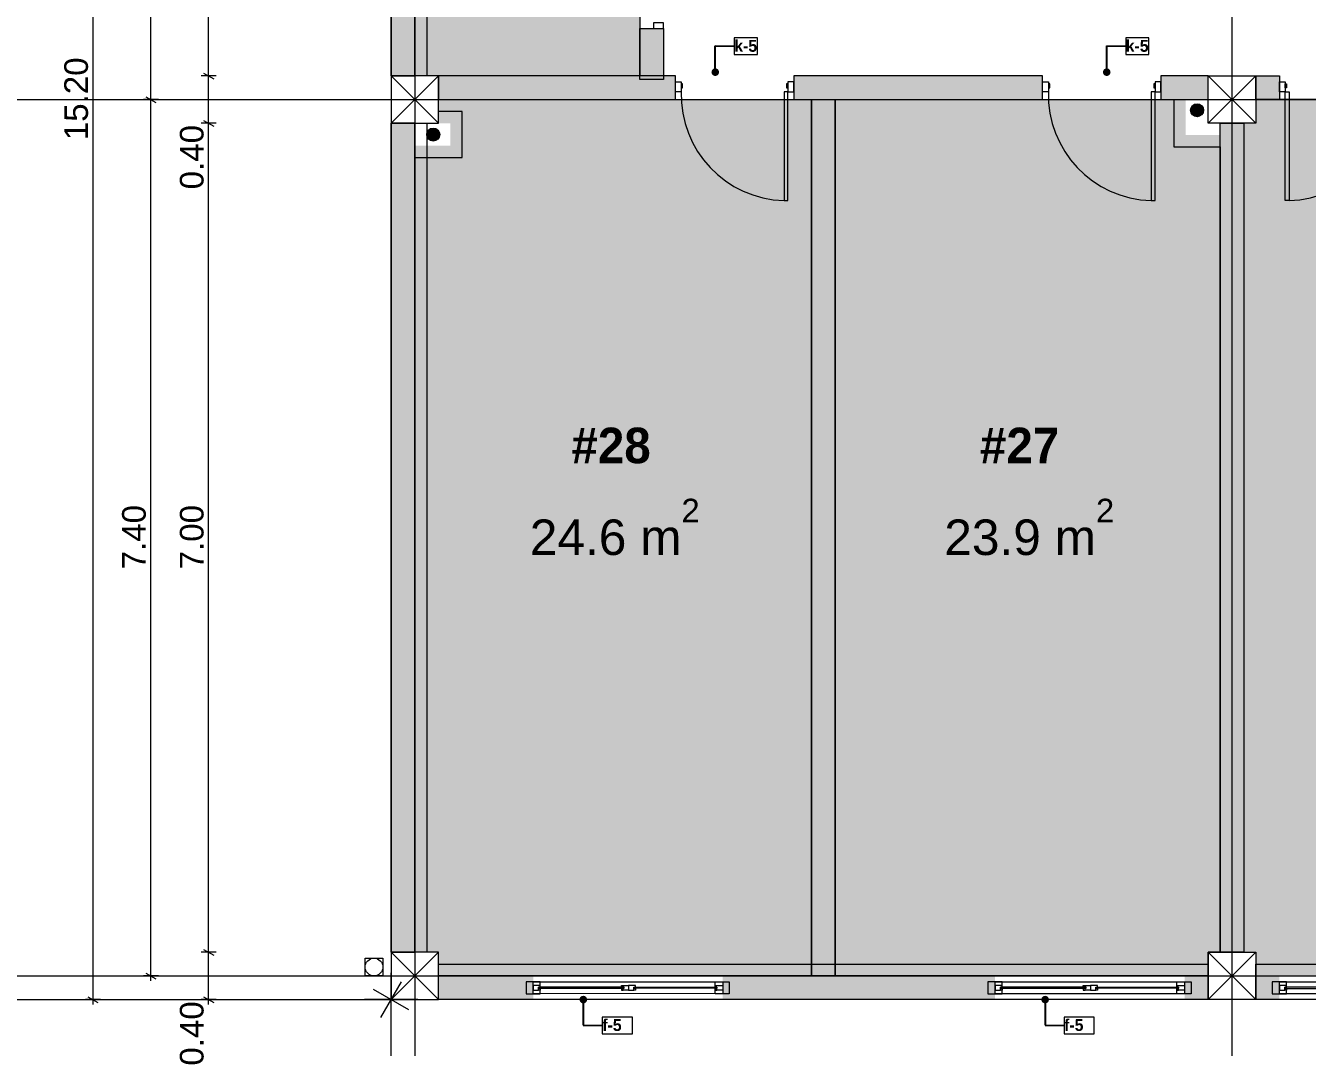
# Model space of a CAD drawing. Header units: millimetres. Extents: x 475206255 to 476720147, y 4620882299 to 4621447368.
# Drawn here: x 475230133 to 475240956, y 4620939920 to 4620948549 of the extents above; entities that cross this region are included whole.
import ezdxf

# ---------------------------------------------------------------- set-up
doc = ezdxf.new("R2010")
doc.units = ezdxf.units.MM
doc.header["$MEASUREMENT"] = 0
doc.set_wipeout_variables(frame=1)
for name, color, linetype, lineweight in [('2D Drafting - General_Pen_No__1_Pen_No__7', 7, 'Continuous', 0), ('2D Drafting - General_Pen_No__1_Pen_No__7_Pen_No__7', 7, 'Continuous', 0), ('2D Drafting - General_Pen_No__250_Pen_No__7_Pen_No__154', 154, 'Continuous', 0), ('2D Drafting - General_Pen_No__250_Pen_No__7_Pen_No__250', 7, 'Continuous', 0), ('2D Drafting - General_Pen_No__250_Pen_No__7_Pen_No__7', 7, 'Continuous', 0), ('Annotation - Text_Pen_No__7_Pen_No__235', 235, 'Continuous', 0), ('Doors_Pen_No__7_Pen_No__7_Pen_No__7', 7, 'Continuous', 0), ('G-Anno-Nplt_Pen_No__4', 7, 'Continuous', 0), ('G-Anno-Nplt_Pen_No__7', 7, 'Continuous', 0), ('G-Anno-Nplt_Pen_No__8', 8, 'Continuous', 0), ('gegmebi_Pen_No__7_Pen_No__7', 7, 'Continuous', 0), ('kar-panjara_Pen_No__7_Pen_No__7_Pen_No__7', 7, 'Continuous', 0), ('New_Annotation - Label_Pen_No__1', 1, 'Continuous', 0), ('New_G-Anno-Nplt_Pen_No__4', 7, 'Continuous', 0), ('New_G-Anno-Nplt_Pen_No__8', 8, 'Continuous', 0), ('shaxtebi da milebi_Pen_No__1_Pen_No__1_Pen_No__1', 1, 'Continuous', 0), ('zoma_Pen_No__1', 1, 'Continuous', 0), ('zoma_Pen_No__142', 142, 'Continuous', 0), ('zoma_Pen_No__5_Pen_No__5', 5, 'Continuous', 0)]:
    doc.layers.add(name, color=color, linetype=linetype, lineweight=lineweight)
doc.layers.add('zoma', color=7, linetype='Continuous')
doc.styles.add('GENERATED_STYLE_1', font='arial.ttf')
doc.styles.add('GENERATED_STYLE_2', font='arial.ttf')
doc.styles.add('GENERATED_STYLE_5', font='')
doc.styles.add('GENERATED_STYLE_8', font='')
doc.styles.get('GENERATED_STYLE_5').set_extended_font_data('Avaza', bold=True)
doc.styles.get('GENERATED_STYLE_8').set_extended_font_data('AcadMtavr', bold=True)
doc.dimstyles.new('GENERATED_STYLE__11', dxfattribs={"dimtxt": 500, "dimasz": 228, "dimexe": 0.18, "dimexo": 3, "dimgap": 0, "dimtad": 1, "dimlfac": 0.001, "dimzin": 0, "dimdsep": 46, "dimtxsty": 'GENERATED_STYLE_2', "dimblk": 'ARROWHEAD_2', "dimblk1": 'ARROWHEAD_2', "dimblk2": 'ARROWHEAD_2', "dimcen": 0.09, "dimclrd": 1, "dimclre": 1, "dimclrt": 1, "dimadec": 0, "dimazin": 0, "dimtfac": 1, "dimtdec": 4, "dimtmove": 2, "dimatfit": 3, "dimfxl": 1, "dimtolj": 1, "dimtzin": 0, "dimarcsym": 0})
doc.dimstyles.new('GENERATED_STYLE__12', dxfattribs={"dimtxt": 500, "dimasz": 228, "dimexe": 0.18, "dimexo": 3, "dimgap": 0, "dimtad": 1, "dimtih": 1, "dimtoh": 1, "dimlfac": 0.001, "dimzin": 0, "dimdsep": 46, "dimtxsty": 'GENERATED_STYLE_2', "dimblk": 'ARROWHEAD_2', "dimblk1": 'ARROWHEAD_2', "dimblk2": 'ARROWHEAD_2', "dimcen": 0.09, "dimclrd": 1, "dimclre": 1, "dimclrt": 1, "dimadec": 0, "dimazin": 0, "dimtfac": 1, "dimtdec": 4, "dimtmove": 2, "dimatfit": 3, "dimfxl": 1, "dimtolj": 1, "dimtzin": 0, "dimarcsym": 0})
doc.dimstyles.new('GENERATED_STYLE__3', dxfattribs={"dimtxt": 200, "dimasz": 64.421331, "dimexe": 0.18, "dimexo": 3, "dimgap": 0, "dimtad": 1, "dimtih": 1, "dimtoh": 1, "dimlfac": 0.001, "dimzin": 0, "dimdsep": 46, "dimtxsty": 'GENERATED_STYLE_2', "dimblk": 'ARROWHEAD_2', "dimblk1": 'ARROWHEAD_2', "dimblk2": 'ARROWHEAD_2', "dimcen": 0.09, "dimclrd": 142, "dimclre": 142, "dimclrt": 142, "dimadec": 0, "dimazin": 0, "dimtfac": 1, "dimtdec": 4, "dimtmove": 0, "dimatfit": 3, "dimfxl": 1, "dimtolj": 1, "dimtzin": 0, "dimarcsym": 0})
doc.dimstyles.new('GENERATED_STYLE__33', dxfattribs={"dimtxt": 0.18, "dimasz": 127.68, "dimexe": 0.18, "dimexo": 0.0625, "dimgap": 0, "dimtad": 0, "dimtih": 1, "dimtoh": 1, "dimdec": 4, "dimzin": 0, "dimdsep": 46, "dimcen": 0.09, "dimadec": 0, "dimazin": 0, "dimtfac": 1, "dimtdec": 4, "dimtmove": 0, "dimatfit": 3, "dimldrblk": 'ARROWHEAD_11', "dimfxl": 1, "dimtolj": 1, "dimtzin": 0, "dimarcsym": 0})
doc.dimstyles.new('GENERATED_STYLE__9', dxfattribs={"dimtxt": 200, "dimasz": 64.421331, "dimexe": 0.18, "dimexo": 3, "dimgap": 0, "dimtad": 1, "dimlfac": 0.001, "dimzin": 0, "dimdsep": 46, "dimtxsty": 'GENERATED_STYLE_2', "dimblk": 'ARROWHEAD_2', "dimblk1": 'ARROWHEAD_2', "dimblk2": 'ARROWHEAD_2', "dimcen": 0.09, "dimclrd": 142, "dimclre": 142, "dimclrt": 142, "dimadec": 0, "dimazin": 0, "dimtfac": 1, "dimtdec": 4, "dimtmove": 0, "dimatfit": 3, "dimfxl": 1, "dimtolj": 1, "dimtzin": 0, "dimarcsym": 0})

# ---------------------------------------------------------------- blocks, each defined once
blk = doc.blocks.new('*D1109', base_point=(475826096, 4621095193))
at = {"layer": 'zoma_Pen_No__142', "color": 142, "linetype": 'Continuous', "lineweight": 0, "transparency": 16777216}
for p, q in [((475233178, 4620938120), (475233219, 4620938120)), ((475233244, 4620938162), (475233195, 4620938077)), ((475233219, 4620938056), (475233219, 4620938183)), ((475233219, 4620938120), (475295519, 4620938120)), ((475295495, 4620938077), (475295544, 4620938162)), ((475295519, 4620938056), (475295519, 4620938183)), ((475295519, 4620938120), (475295561, 4620938120))]:
    blk.add_line(p, q, dxfattribs=at)
at = {"layer": 'zoma_Pen_No__142', "color": 142, "lineweight": 0, "transparency": 16777216, "insert": (475264026, 4620938160), "char_height": 200, "attachment_point": 7, "style": 'GENERATED_STYLE_2'}
blk.add_mtext('\\A1;{\\pql;\\fArial|b0|i0|c204|p0;\\W1.000000;62.30}', dxfattribs=at)
blk = doc.blocks.new('ARROWHEAD_2')
at = {"color": 0, "linetype": 'Continuous', "lineweight": 0}
for p, q in [((-0.378, -0.655), (0.378, 0.655)), ((0, 0), (-1, 0))]:
    blk.add_line(p, q, dxfattribs=at)
blk = doc.blocks.new('*D1110', base_point=(475826096, 4621095193))
at = {"layer": 'zoma_Pen_No__142', "color": 142, "linetype": 'Continuous', "lineweight": 0, "transparency": 16777216}
for p, q in [((475231148, 4620947948), (475231233, 4620947899)), ((475231254, 4620947924), (475231127, 4620947924)), ((475231190, 4620940524), (475231190, 4620947924)), ((475231254, 4620940524), (475231127, 4620940524)), ((475231148, 4620940548), (475231233, 4620940499)), ((475231190, 4620940482), (475231190, 4620940524))]:
    blk.add_line(p, q, dxfattribs=at)
at = {"layer": 'zoma_Pen_No__142', "color": 142, "lineweight": 0, "transparency": 16777216, "insert": (475231150, 4620943957), "char_height": 200, "attachment_point": 7, "rotation": 90, "style": 'GENERATED_STYLE_2'}
blk.add_mtext('\\A1;{\\pql;\\fArial|b0|i0|c204|p0;\\W1.000000;7.40}', dxfattribs=at)
blk = doc.blocks.new('*D1111', base_point=(475826096, 4621095193))
at = {"layer": 'zoma_Pen_No__142', "color": 142, "linetype": 'Continuous', "lineweight": 0, "transparency": 16777216}
for p, q in [((475231254, 4620955324), (475231127, 4620955324)), ((475231233, 4620955299), (475231148, 4620955348)), ((475231190, 4620955324), (475231190, 4620955365)), ((475231190, 4620947924), (475231190, 4620955324)), ((475231148, 4620947948), (475231233, 4620947899)), ((475231254, 4620947924), (475231127, 4620947924))]:
    blk.add_line(p, q, dxfattribs=at)
at = {"layer": 'zoma_Pen_No__142', "color": 142, "lineweight": 0, "transparency": 16777216, "insert": (475231150, 4620951357), "char_height": 200, "attachment_point": 7, "rotation": 90, "style": 'GENERATED_STYLE_2'}
blk.add_mtext('\\A1;{\\pql;\\fArial|b0|i0|c204|p0;\\W1.000000;7.40}', dxfattribs=at)
blk = doc.blocks.new('*D1112', base_point=(475826096, 4621095193))
at = {"layer": 'zoma_Pen_No__142', "color": 142, "linetype": 'Continuous', "lineweight": 0, "transparency": 16777216}
for p, q in [((475231742, 4620940724), (475231615, 4620940724)), ((475231636, 4620940748), (475231721, 4620940699)), ((475231678, 4620940324), (475231678, 4620940724)), ((475231742, 4620940324), (475231615, 4620940324)), ((475231636, 4620940348), (475231721, 4620940299)), ((475231678, 4620940282), (475231678, 4620940324))]:
    blk.add_line(p, q, dxfattribs=at)
at = {"layer": 'zoma_Pen_No__142', "color": 142, "lineweight": 0, "transparency": 16777216, "insert": (475231638, 4620939766), "char_height": 200, "attachment_point": 7, "rotation": 90, "style": 'GENERATED_STYLE_2'}
blk.add_mtext('\\A1;{\\pql;\\fArial|b0|i0|c204|p0;\\W1.000000;0.40}', dxfattribs=at)
blk = doc.blocks.new('*D1113', base_point=(475826096, 4621095193))
at = {"layer": 'zoma_Pen_No__142', "color": 142, "linetype": 'Continuous', "lineweight": 0, "transparency": 16777216}
for p, q in [((475231636, 4620947748), (475231721, 4620947699)), ((475231742, 4620947724), (475231615, 4620947724)), ((475231678, 4620940724), (475231678, 4620947724)), ((475231742, 4620940724), (475231615, 4620940724)), ((475231636, 4620940748), (475231721, 4620940699))]:
    blk.add_line(p, q, dxfattribs=at)
at = {"layer": 'zoma_Pen_No__142', "color": 142, "lineweight": 0, "transparency": 16777216, "char_height": 200, "attachment_point": 7, "rotation": 90, "style": 'GENERATED_STYLE_2'}
for s, insert in [('\\A1;{\\pql;\\fArial|b0|i0|c204|p0;\\W1.000000;0.40}', (475231638, 4620947166)), ('\\A1;{\\pql;\\fArial|b0|i0|c204|p0;\\W1.000000;7.00}', (475231638, 4620943957))]:
    blk.add_mtext(s, dxfattribs=dict(at, insert=insert))
blk = doc.blocks.new('*D1114', base_point=(475826096, 4621095193))
at = {"layer": 'zoma_Pen_No__142', "color": 142, "linetype": 'Continuous', "lineweight": 0, "transparency": 16777216}
for p, q in [((475231742, 4620948124), (475231615, 4620948124)), ((475231636, 4620948148), (475231721, 4620948099)), ((475231678, 4620947724), (475231678, 4620948124)), ((475231636, 4620947748), (475231721, 4620947699)), ((475231742, 4620947724), (475231615, 4620947724))]:
    blk.add_line(p, q, dxfattribs=at)
blk = doc.blocks.new('*D1115', base_point=(475826096, 4621095193))
at = {"layer": 'zoma_Pen_No__142', "color": 142, "linetype": 'Continuous', "lineweight": 0, "transparency": 16777216}
for p, q in [((475231742, 4620955124), (475231615, 4620955124)), ((475231636, 4620955148), (475231721, 4620955099)), ((475231678, 4620948124), (475231678, 4620955124)), ((475231742, 4620948124), (475231615, 4620948124)), ((475231636, 4620948148), (475231721, 4620948099))]:
    blk.add_line(p, q, dxfattribs=at)
at = {"layer": 'zoma_Pen_No__142', "color": 142, "lineweight": 0, "transparency": 16777216, "char_height": 200, "attachment_point": 7, "rotation": 90, "style": 'GENERATED_STYLE_2'}
for s, insert in [('\\A1;{\\pql;\\fArial|b0|i0|c204|p0;\\W1.000000;0.40}', (475231638, 4620954566)), ('\\A1;{\\pql;\\fArial|b0|i0|c204|p0;\\W1.000000;7.00}', (475231638, 4620951357))]:
    blk.add_mtext(s, dxfattribs=dict(at, insert=insert))
blk = doc.blocks.new('*D1117', base_point=(475826096, 4621095193))
at = {"layer": 'zoma_Pen_No__142', "color": 142, "linetype": 'Continuous', "lineweight": 0, "transparency": 16777216}
for p, q in [((475230765, 4620955524), (475230638, 4620955524)), ((475230744, 4620955499), (475230659, 4620955548)), ((475230702, 4620955524), (475230702, 4620955565)), ((475230702, 4620940324), (475230702, 4620955524)), ((475230765, 4620940324), (475230638, 4620940324)), ((475230659, 4620940348), (475230744, 4620940299)), ((475230702, 4620940282), (475230702, 4620940324))]:
    blk.add_line(p, q, dxfattribs=at)
at = {"layer": 'zoma_Pen_No__142', "color": 142, "lineweight": 0, "transparency": 16777216, "insert": (475230662, 4620947581), "char_height": 200, "attachment_point": 7, "rotation": 90, "style": 'GENERATED_STYLE_2'}
blk.add_mtext('\\A1;{\\pql;\\fArial|b0|i0|c204|p0;\\W1.000000;15.20}', dxfattribs=at)
blk = doc.blocks.new('*D1120', base_point=(475826096, 4621095193))
at = {"layer": 'zoma_Pen_No__142', "color": 142, "linetype": 'Continuous', "lineweight": 0, "transparency": 16777216}
for p, q in [((475296909, 4620940724), (475296782, 4620940724)), ((475296803, 4620940748), (475296888, 4620940699)), ((475296846, 4620940324), (475296846, 4620940724)), ((475296909, 4620940324), (475296782, 4620940324)), ((475296803, 4620940348), (475296888, 4620940299)), ((475296846, 4620940282), (475296846, 4620940324))]:
    blk.add_line(p, q, dxfattribs=at)
at = {"layer": 'zoma_Pen_No__142', "color": 142, "lineweight": 0, "transparency": 16777216, "insert": (475296806, 4620939766), "char_height": 200, "attachment_point": 7, "rotation": 90, "style": 'GENERATED_STYLE_2'}
blk.add_mtext('\\A1;{\\pql;\\fArial|b0|i0|c204|p0;\\W1.000000;0.40}', dxfattribs=at)
blk = doc.blocks.new('*D1121', base_point=(475826096, 4621095193))
at = {"layer": 'zoma_Pen_No__142', "color": 142, "linetype": 'Continuous', "lineweight": 0, "transparency": 16777216}
for p, q in [((475296803, 4620947748), (475296888, 4620947699)), ((475296909, 4620947724), (475296782, 4620947724)), ((475296846, 4620940724), (475296846, 4620947724)), ((475296909, 4620940724), (475296782, 4620940724)), ((475296803, 4620940748), (475296888, 4620940699))]:
    blk.add_line(p, q, dxfattribs=at)
at = {"layer": 'zoma_Pen_No__142', "color": 142, "lineweight": 0, "transparency": 16777216, "char_height": 200, "attachment_point": 7, "rotation": 90, "style": 'GENERATED_STYLE_2'}
for s, insert in [('\\A1;{\\pql;\\fArial|b0|i0|c204|p0;\\W1.000000;0.40}', (475296806, 4620947166)), ('\\A1;{\\pql;\\fArial|b0|i0|c204|p0;\\W1.000000;7.00}', (475296806, 4620943957))]:
    blk.add_mtext(s, dxfattribs=dict(at, insert=insert))
blk = doc.blocks.new('*D1122', base_point=(475826096, 4621095193))
at = {"layer": 'zoma_Pen_No__142', "color": 142, "linetype": 'Continuous', "lineweight": 0, "transparency": 16777216}
for p, q in [((475296909, 4620948124), (475296782, 4620948124)), ((475296803, 4620948148), (475296888, 4620948099)), ((475296846, 4620947724), (475296846, 4620948124)), ((475296803, 4620947748), (475296888, 4620947699)), ((475296909, 4620947724), (475296782, 4620947724))]:
    blk.add_line(p, q, dxfattribs=at)
blk = doc.blocks.new('*D1123', base_point=(475826096, 4621095193))
at = {"layer": 'zoma_Pen_No__142', "color": 142, "linetype": 'Continuous', "lineweight": 0, "transparency": 16777216}
for p, q in [((475296909, 4620955124), (475296782, 4620955124)), ((475296803, 4620955148), (475296888, 4620955099)), ((475296846, 4620948124), (475296846, 4620955124)), ((475296909, 4620948124), (475296782, 4620948124)), ((475296803, 4620948148), (475296888, 4620948099))]:
    blk.add_line(p, q, dxfattribs=at)
at = {"layer": 'zoma_Pen_No__142', "color": 142, "lineweight": 0, "transparency": 16777216, "char_height": 200, "attachment_point": 7, "rotation": 90, "style": 'GENERATED_STYLE_2'}
for s, insert in [('\\A1;{\\pql;\\fArial|b0|i0|c204|p0;\\W1.000000;0.40}', (475296806, 4620954566)), ('\\A1;{\\pql;\\fArial|b0|i0|c204|p0;\\W1.000000;7.00}', (475296806, 4620951357))]:
    blk.add_mtext(s, dxfattribs=dict(at, insert=insert))
blk = doc.blocks.new('*D1125', base_point=(475826096, 4621095193))
at = {"layer": 'zoma_Pen_No__142', "color": 142, "linetype": 'Continuous', "lineweight": 0, "transparency": 16777216}
for p, q in [((475297815, 4620955524), (475297688, 4620955524)), ((475297794, 4620955499), (475297709, 4620955548)), ((475297751, 4620955524), (475297751, 4620955565)), ((475297751, 4620940324), (475297751, 4620955524)), ((475297815, 4620940324), (475297688, 4620940324)), ((475297709, 4620940348), (475297794, 4620940299)), ((475297751, 4620940282), (475297751, 4620940324))]:
    blk.add_line(p, q, dxfattribs=at)
at = {"layer": 'zoma_Pen_No__142', "color": 142, "lineweight": 0, "transparency": 16777216, "insert": (475297711, 4620947581), "char_height": 200, "attachment_point": 7, "rotation": 90, "style": 'GENERATED_STYLE_2'}
blk.add_mtext('\\A1;{\\pql;\\fArial|b0|i0|c204|p0;\\W1.000000;15.20}', dxfattribs=at)
blk = doc.blocks.new('*D1139', base_point=(475826096, 4621095193))
at = {"layer": 'zoma_Pen_No__1', "color": 1, "linetype": 'Continuous', "lineweight": 0, "transparency": 16777216}
for p, q in [((475233369, 4620940237), (475233069, 4620940410)), ((475233219, 4620940324), (475233219, 4620940471)), ((475233444, 4620940324), (475232994, 4620940324)), ((475233219, 4620930769), (475233219, 4620940324)), ((475233069, 4620930856), (475233369, 4620930682)), ((475233444, 4620930769), (475232994, 4620930769)), ((475233219, 4620930622), (475233219, 4620930769))]:
    blk.add_line(p, q, dxfattribs=at)
at = {"layer": 'zoma_Pen_No__1', "color": 1, "lineweight": 0, "transparency": 16777216, "insert": (475233119, 4620933923), "char_height": 500, "attachment_point": 7, "rotation": 90, "style": 'GENERATED_STYLE_2'}
blk.add_mtext('\\A1;{\\pql;\\fArial|b0|i0|c204|p0;\\W1.000000;9.55}', dxfattribs=at)
blk = doc.blocks.new('*D1140', base_point=(475826096, 4621095193))
at = {"layer": 'zoma_Pen_No__1', "color": 1, "linetype": 'Continuous', "lineweight": 0, "transparency": 16777216}
for p, q in [((475295669, 4620940237), (475295369, 4620940410)), ((475295519, 4620940324), (475295519, 4620940471)), ((475295744, 4620940324), (475295294, 4620940324)), ((475295519, 4620930806), (475295519, 4620940324)), ((475295369, 4620930892), (475295669, 4620930719)), ((475295744, 4620930806), (475295294, 4620930806)), ((475295519, 4620930659), (475295519, 4620930806))]:
    blk.add_line(p, q, dxfattribs=at)
at = {"layer": 'zoma_Pen_No__1', "color": 1, "lineweight": 0, "transparency": 16777216, "insert": (475295419, 4620933941), "char_height": 500, "attachment_point": 7, "rotation": 90, "style": 'GENERATED_STYLE_2'}
blk.add_mtext('\\A1;{\\pql;\\fArial|b0|i0|c204|p0;\\W1.000000;9.52}', dxfattribs=at)
blk = doc.blocks.new('*D1144', base_point=(475826096, 4621095193))
at = {"layer": 'zoma_Pen_No__1', "color": 1, "linetype": 'Continuous', "lineweight": 0, "transparency": 16777216}
for p, q in [((475225303, 4620940099), (475225303, 4620940549)), ((475233219, 4620940099), (475233219, 4620940549)), ((475225389, 4620940474), (475225216, 4620940174)), ((475233133, 4620940174), (475233306, 4620940474)), ((475225156, 4620940324), (475225303, 4620940324)), ((475225303, 4620940324), (475233219, 4620940324)), ((475233219, 4620940324), (475233366, 4620940324))]:
    blk.add_line(p, q, dxfattribs=at)
at = {"layer": 'zoma_Pen_No__1', "color": 1, "lineweight": 0, "transparency": 16777216, "insert": (475225774, 4620940424), "char_height": 500, "attachment_point": 7, "style": 'GENERATED_STYLE_2'}
blk.add_mtext('\\A1;{\\pql;\\fArial|b0|i0|c204|p0;\\W1.000000;16.07}', dxfattribs=at)
blk = doc.blocks.new('*D1181', base_point=(475826096, 4621095193))
at = {"layer": 'zoma_Pen_No__142', "color": 142, "linetype": 'Continuous', "lineweight": 0, "transparency": 16777216}
for p, q in [((475233244, 4620938967), (475233195, 4620938882)), ((475233219, 4620938861), (475233219, 4620938988)), ((475233644, 4620938967), (475233595, 4620938882)), ((475233619, 4620938861), (475233619, 4620938988)), ((475233178, 4620938925), (475233219, 4620938925)), ((475233219, 4620938925), (475233619, 4620938925))]:
    blk.add_line(p, q, dxfattribs=at)
at = {"layer": 'zoma_Pen_No__142', "color": 142, "lineweight": 0, "transparency": 16777216, "insert": (475232661, 4620938965), "char_height": 200, "attachment_point": 7, "style": 'GENERATED_STYLE_2'}
blk.add_mtext('\\A1;{\\pql;\\fArial|b0|i0|c204|p0;\\W1.000000;0.40}', dxfattribs=at)
blk = doc.blocks.new('*D1182', base_point=(475826096, 4621095193))
at = {"layer": 'zoma_Pen_No__142', "color": 142, "linetype": 'Continuous', "lineweight": 0, "transparency": 16777216}
for p, q in [((475233644, 4620938967), (475233595, 4620938882)), ((475233619, 4620938861), (475233619, 4620938988)), ((475240144, 4620938967), (475240095, 4620938882)), ((475240119, 4620938861), (475240119, 4620938988)), ((475233619, 4620938925), (475240119, 4620938925))]:
    blk.add_line(p, q, dxfattribs=at)
at = {"layer": 'zoma_Pen_No__142', "color": 142, "lineweight": 0, "transparency": 16777216, "char_height": 200, "attachment_point": 7, "style": 'GENERATED_STYLE_2'}
for s, insert in [('\\A1;{\\pql;\\fArial|b0|i0|c204|p0;\\W1.000000;6.50}', (475236602, 4620938965)), ('\\A1;{\\pql;\\fArial|b0|i0|c204|p0;\\W1.000000;0.40}', (475239561, 4620938965))]:
    blk.add_mtext(s, dxfattribs=dict(at, insert=insert))
blk = doc.blocks.new('*D1183', base_point=(475826096, 4621095193))
at = {"layer": 'zoma_Pen_No__142', "color": 142, "linetype": 'Continuous', "lineweight": 0, "transparency": 16777216}
for p, q in [((475240144, 4620938967), (475240095, 4620938882)), ((475240119, 4620938861), (475240119, 4620938988)), ((475240544, 4620938967), (475240495, 4620938882)), ((475240519, 4620938861), (475240519, 4620938988)), ((475240119, 4620938925), (475240519, 4620938925))]:
    blk.add_line(p, q, dxfattribs=at)
blk = doc.blocks.new('*D1184', base_point=(475826096, 4621095193))
at = {"layer": 'zoma_Pen_No__142', "color": 142, "linetype": 'Continuous', "lineweight": 0, "transparency": 16777216}
for p, q in [((475240544, 4620938967), (475240495, 4620938882)), ((475240519, 4620938861), (475240519, 4620938988)), ((475247044, 4620938967), (475246995, 4620938882)), ((475247019, 4620938861), (475247019, 4620938988)), ((475240519, 4620938925), (475247019, 4620938925))]:
    blk.add_line(p, q, dxfattribs=at)
at = {"layer": 'zoma_Pen_No__142', "color": 142, "lineweight": 0, "transparency": 16777216, "char_height": 200, "attachment_point": 7, "style": 'GENERATED_STYLE_2'}
for s, insert in [('\\A1;{\\pql;\\fArial|b0|i0|c204|p0;\\W1.000000;6.50}', (475243502, 4620938965)), ('\\A1;{\\pql;\\fArial|b0|i0|c204|p0;\\W1.000000;0.40}', (475246461, 4620938965))]:
    blk.add_mtext(s, dxfattribs=dict(at, insert=insert))
blk = doc.blocks.new('ARROWHEAD_11')
at = {"color": 0, "linetype": 'Continuous', "lineweight": 0}
blk.add_line((0, 0), (-1, 0), dxfattribs=at)
at = {"color": 0, "linetype": 'Continuous', "lineweight": 0, "const_width": 0.25, "flags": 128}
blk.add_lwpolyline([(-0.125, 0, 1), (0.125, 0, 1)], format="xyb", close=True, dxfattribs=at)

msp = doc.modelspace()

# ---------------------------------------------------------------- hatches: boundary and pattern name
at = {"layer": '2D Drafting - General_Pen_No__250_Pen_No__7_Pen_No__154', "linetype": 'Continuous', "lineweight": 0}
for points in [[(475233419.369, 4620955123.861), (475233219.369, 4620955123.861), (475233219.369, 4620948123.861), (475233419.369, 4620948123.861)], [(475233419.369, 4620947723.861), (475233219.369, 4620947723.861), (475233219.369, 4620940723.861), (475233419.369, 4620940723.861)], [(475234419.369, 4620940323.919), (475233619.369, 4620940323.919), (475233619.369, 4620940523.919), (475234419.369, 4620940523.919)], [(475238319.367, 4620940323.919), (475236019.37, 4620940323.919), (475236019.37, 4620940523.919), (475238319.367, 4620940523.919)], [(475240119.369, 4620940323.919), (475239919.369, 4620940323.919), (475239919.369, 4620940523.919), (475240119.369, 4620940523.919)], [(475240719.146, 4620940323.919), (475240519.369, 4620940323.919), (475240519.369, 4620940523.919), (475240719.146, 4620940523.919)]]:
    msp.add_hatch(color=154, dxfattribs=at).paths.add_polyline_path(points)
at = {"layer": '2D Drafting - General_Pen_No__250_Pen_No__7_Pen_No__7', "linetype": 'Continuous', "lineweight": 0}
for points in [[(475233619.369, 4620947923.861), (475235619.369, 4620947923.861), (475235619.369, 4620948123.861), (475233619.369, 4620948123.861)], [(475236619.369, 4620947923.861), (475238719.369, 4620947923.861), (475238719.369, 4620948123.861), (475236619.369, 4620948123.861)], [(475239719.369, 4620947923.861), (475240119.369, 4620947923.861), (475240119.369, 4620948123.861), (475239719.369, 4620948123.861)], [(475240519.369, 4620947923.818), (475240519.369, 4620948123.818), (475240719.369, 4620948123.818), (475240719.369, 4620947923.818)], [(475239829.16, 4620947523.861), (475240219.348, 4620947523.861), (475240219.348, 4620947623.861), (475239929.348, 4620947623.861), (475239929.348, 4620947923.861), (475240119.369, 4620947923.861), (475240119.369, 4620948023.966), (475239829.16, 4620948023.966), (475239829.16, 4620947923.861)], [(475233419.348, 4620947433.673), (475233819.348, 4620947433.673), (475233819.348, 4620947823.861), (475233719.348, 4620947823.861), (475233619.348, 4620947823.861), (475233619.348, 4620947723.861), (475233719.348, 4620947723.861), (475233719.348, 4620947533.861), (475233419.348, 4620947533.861)]]:
    msp.add_hatch(color=7, dxfattribs=at).paths.add_polyline_path(points)
at = {"layer": 'G-Anno-Nplt_Pen_No__7', "linetype": 'Continuous', "lineweight": 0}
for points in [[(475235519.369, 4620948093.829), (475235319.238, 4620948093.829), (475235319.238, 4620948523.861), (475235519.369, 4620948523.861)], [(475236769.369, 4620940523.919), (475236769.369, 4620947923.861), (475236969.369, 4620947923.861), (475236969.369, 4620940523.919)], [(475240219.369, 4620940723.861), (475240219.369, 4620947723.861), (475240419.369, 4620947723.861), (475240419.369, 4620940723.861)]]:
    msp.add_hatch(color=7, dxfattribs=at).paths.add_polyline_path(points)
at = {"layer": 'G-Anno-Nplt_Pen_No__8', "linetype": 'Continuous', "lineweight": 0, "true_color": 0x202020}
for points in [[(475233819.348, 4620947433.673), (475233819.348, 4620947823.861), (475233619.348, 4620947823.861), (475233619.348, 4620947923.861), (475236769.369, 4620947923.861), (475236769.369, 4620940523.861), (475233619.369, 4620940523.861), (475233619.369, 4620940723.861), (475233419.369, 4620940723.861), (475233419.369, 4620947433.673)], [(475236969.369, 4620940523.919), (475236969.369, 4620947923.861), (475239829.16, 4620947923.861), (475239829.16, 4620947523.861), (475240219.369, 4620947523.861), (475240219.369, 4620940723.861), (475240119.369, 4620940723.861), (475240119.369, 4620940523.919)], [(475240419.369, 4620940723.861), (475240519.369, 4620940723.861), (475240519.369, 4620940523.919), (475243669.369, 4620940523.919), (475243669.369, 4620945494.955), (475243019.348, 4620945494.955), (475243019.348, 4620947923.861), (475240519.369, 4620947923.861), (475240519.369, 4620947723.861), (475240419.369, 4620947723.861)]]:
    msp.add_hatch(color=250, dxfattribs=at).paths.add_polyline_path(points)
at = {"layer": 'New_G-Anno-Nplt_Pen_No__8', "linetype": 'Continuous', "lineweight": 0, "true_color": 0x202020}
msp.add_hatch(color=250, dxfattribs=at).paths.add_polyline_path([(475233419.369, 4620948123.861), (475233419.369, 4620952503.861), (475238219.369, 4620952503.861), (475238219.369, 4620950283.861), (475235319.238, 4620950283.861), (475235319.238, 4620948123.861), (475233619.369, 4620948123.861)])
at = {"layer": 'shaxtebi da milebi_Pen_No__1_Pen_No__1_Pen_No__1', "linetype": 'Continuous', "lineweight": 0}
for points in [[(475239969.348, 4620947833.861, 1), (475240079.348, 4620947833.861, 1)], [(475233574.348, 4620947573.861, 1), (475233574.348, 4620947683.861, 1)]]:
    msp.add_hatch(color=1, dxfattribs=at).paths.add_polyline_path(points)

# ---------------------------------------------------------------- linework, layer by layer
at = {"layer": '2D Drafting - General_Pen_No__1_Pen_No__7', "color": 7, "linetype": 'Continuous', "lineweight": 0}
for p, q in [((475233219.369, 4620947723.861), (475233619.369, 4620948123.861)), ((475233619.369, 4620947723.861), (475233219.369, 4620948123.861)), ((475240119.369, 4620947723.861), (475240519.369, 4620948123.861)), ((475240519.369, 4620947723.861), (475240119.369, 4620948123.861)), ((475233219.369, 4620940323.861), (475233619.369, 4620940723.861)), ((475233619.369, 4620940323.861), (475233219.369, 4620940723.861)), ((475240119.369, 4620940323.861), (475240519.369, 4620940723.861)), ((475240519.369, 4620940323.861), (475240119.369, 4620940723.861))]:
    msp.add_line(p, q, dxfattribs=at)
at = {"layer": '2D Drafting - General_Pen_No__1_Pen_No__7', "color": 7, "linetype": 'Continuous', "lineweight": 0, "flags": 128}
for points in [[(475233219.369, 4620948123.861), (475233219.369, 4620955123.861), (475233519.369, 4620955123.861), (475233519.369, 4620948123.861)], [(475233219.369, 4620947723.861), (475233619.369, 4620947723.861), (475233619.369, 4620948123.861), (475233219.369, 4620948123.861)], [(475240519.369, 4620947723.861), (475240119.369, 4620947723.861), (475240119.369, 4620948123.861), (475240519.369, 4620948123.861)], [(475233219.369, 4620940723.861), (475233219.369, 4620947723.861), (475233519.369, 4620947723.861), (475233519.369, 4620940723.861)], [(475233219.369, 4620940323.861), (475233619.369, 4620940323.861), (475233619.369, 4620940723.861), (475233219.369, 4620940723.861)], [(475240519.369, 4620940323.861), (475240119.369, 4620940323.861), (475240119.369, 4620940723.861), (475240519.369, 4620940723.861)], [(475240119.369, 4620940323.861), (475233619.369, 4620940323.861), (475233619.369, 4620940623.861), (475240119.369, 4620940623.861)], [(475247019.369, 4620940323.861), (475240519.369, 4620940323.861), (475240519.369, 4620940623.861), (475247019.369, 4620940623.861)]]:
    msp.add_lwpolyline(points, close=True, dxfattribs=at)
at = {"layer": '2D Drafting - General_Pen_No__1_Pen_No__7', "color": 7, "linetype": 'Continuous', "lineweight": 0}
msp.add_circle((475233074.583, 4620940598.861), 75, dxfattribs=at)
at = {"layer": '2D Drafting - General_Pen_No__1_Pen_No__7_Pen_No__7', "color": 7, "linetype": 'Continuous', "lineweight": 0}
for centre, start, end in [((475236561.646, 4620947964.194), 178.396194, 268.396194), ((475239661.646, 4620947964.194), 178.396194, 268.396194), ((475240777.091, 4620947964.194), 271.603806, 1.603806)]:
    msp.add_arc(centre, 893.239, start, end, dxfattribs=at)
at = {"layer": '2D Drafting - General_Pen_No__250_Pen_No__7_Pen_No__250', "color": 7, "linetype": 'Continuous', "lineweight": 0, "flags": 128}
for points in [[(475233419.369, 4620955123.861), (475233219.369, 4620955123.861), (475233219.369, 4620948123.861), (475233419.369, 4620948123.861)], [(475233619.369, 4620947923.861), (475235619.369, 4620947923.861), (475235619.369, 4620948123.861), (475233619.369, 4620948123.861)], [(475236619.369, 4620947923.861), (475238719.369, 4620947923.861), (475238719.369, 4620948123.861), (475236619.369, 4620948123.861)], [(475239719.369, 4620947923.861), (475240119.369, 4620947923.861), (475240119.369, 4620948123.861), (475239719.369, 4620948123.861)], [(475233419.369, 4620947723.861), (475233219.369, 4620947723.861), (475233219.369, 4620940723.861), (475233419.369, 4620940723.861)]]:
    msp.add_lwpolyline(points, close=True, dxfattribs=at)
at = {"layer": '2D Drafting - General_Pen_No__250_Pen_No__7_Pen_No__7', "color": 7, "linetype": 'Continuous', "lineweight": 0, "flags": 128}
msp.add_lwpolyline([(475240519.369, 4620947923.818), (475240519.369, 4620948123.818), (475240719.369, 4620948123.818), (475240719.369, 4620947923.818)], close=True, dxfattribs=at)
at = {"layer": 'Doors_Pen_No__7_Pen_No__7_Pen_No__7', "color": 7, "linetype": 'Continuous', "lineweight": 0, "flags": 128}
for points in [[(475235519.369, 4620948523.861), (475235519.369, 4620948573.25), (475235434.702, 4620948573.25), (475235434.702, 4620948523.861)], [(475235619.369, 4620948073.861), (475235668.758, 4620948073.861), (475235668.758, 4620947989.194), (475235619.369, 4620947989.194)], [(475235679.869, 4620948055.861), (475235668.758, 4620948055.861), (475235668.758, 4620948022.528), (475235679.869, 4620948022.528)], [(475236569.98, 4620948055.861), (475236558.869, 4620948055.861), (475236558.869, 4620948022.528), (475236569.98, 4620948022.528)], [(475236619.369, 4620948073.861), (475236569.98, 4620948073.861), (475236569.98, 4620947989.194), (475236619.369, 4620947989.194)], [(475238719.369, 4620948073.861), (475238768.758, 4620948073.861), (475238768.758, 4620947989.194), (475238719.369, 4620947989.194)], [(475238779.869, 4620948055.861), (475238768.758, 4620948055.861), (475238768.758, 4620948022.528), (475238779.869, 4620948022.528)], [(475239669.98, 4620948055.861), (475239658.869, 4620948055.861), (475239658.869, 4620948022.528), (475239669.98, 4620948022.528)], [(475239719.369, 4620948073.861), (475239669.98, 4620948073.861), (475239669.98, 4620947989.194), (475239719.369, 4620947989.194)], [(475240719.369, 4620948073.861), (475240768.758, 4620948073.861), (475240768.758, 4620947989.194), (475240719.369, 4620947989.194)], [(475240768.758, 4620948055.861), (475240779.869, 4620948055.861), (475240779.869, 4620948022.528), (475240768.758, 4620948022.528)], [(475236569.98, 4620947989.194), (475236536.646, 4620947989.194), (475236536.646, 4620947071.305), (475236569.98, 4620947071.305)], [(475239669.98, 4620947989.194), (475239636.646, 4620947989.194), (475239636.646, 4620947071.305), (475239669.98, 4620947071.305)], [(475240768.758, 4620947989.194), (475240802.091, 4620947989.194), (475240802.091, 4620947071.305), (475240768.758, 4620947071.305)]]:
    msp.add_lwpolyline(points, close=True, dxfattribs=at)
at = {"layer": 'G-Anno-Nplt_Pen_No__4', "color": 7, "linetype": 'Continuous', "lineweight": 0, "flags": 128}
for points in [[(475235519.369, 4620948093.829), (475235319.238, 4620948093.829), (475235319.238, 4620948523.861), (475235519.369, 4620948523.861)], [(475233819.348, 4620947433.673), (475233819.348, 4620947823.861), (475233619.348, 4620947823.861), (475233619.348, 4620947923.861), (475236769.369, 4620947923.861), (475236769.369, 4620940523.861), (475233619.369, 4620940523.861), (475233619.369, 4620940723.861), (475233419.369, 4620940723.861), (475233419.369, 4620947433.673)], [(475236769.369, 4620940523.919), (475236769.369, 4620947923.861), (475236969.369, 4620947923.861), (475236969.369, 4620940523.919)], [(475236969.369, 4620940523.919), (475236969.369, 4620947923.861), (475239829.16, 4620947923.861), (475239829.16, 4620947523.861), (475240219.369, 4620947523.861), (475240219.369, 4620940723.861), (475240119.369, 4620940723.861), (475240119.369, 4620940523.919)], [(475240419.369, 4620940723.861), (475240519.369, 4620940723.861), (475240519.369, 4620940523.919), (475243669.369, 4620940523.919), (475243669.369, 4620945494.955), (475243019.348, 4620945494.955), (475243019.348, 4620947923.861), (475240519.369, 4620947923.861), (475240519.369, 4620947723.861), (475240419.369, 4620947723.861)], [(475240219.369, 4620940723.861), (475240219.369, 4620947723.861), (475240419.369, 4620947723.861), (475240419.369, 4620940723.861)]]:
    msp.add_lwpolyline(points, close=True, dxfattribs=at)
at = {"layer": 'gegmebi_Pen_No__7_Pen_No__7', "color": 7, "linetype": 'Continuous', "lineweight": 0}
for p, q in [((475232999.583, 4620940523.861), (475232999.583, 4620940673.861)), ((475232999.583, 4620940673.861), (475233149.583, 4620940673.861)), ((475233149.583, 4620940673.861), (475233149.583, 4620940523.861)), ((475233149.583, 4620940523.861), (475232999.583, 4620940523.861))]:
    msp.add_line(p, q, dxfattribs=at)
at = {"layer": 'kar-panjara_Pen_No__7_Pen_No__7_Pen_No__7', "color": 7, "linetype": 'Continuous', "lineweight": 0, "flags": 128}
for points in [[(475234479.043, 4620940473.901), (475234359.043, 4620940473.901), (475234359.043, 4620940373.901), (475234479.043, 4620940373.901)], [(475236019.37, 4620940373.902), (475234419.369, 4620940373.957), (475234419.369, 4620940473.902), (475236019.37, 4620940473.846)], [(475234419.369, 4620940404.017), (475234464.369, 4620940404.017), (475234464.369, 4620940419.017), (475234464.369, 4620940429.017), (475234479.043, 4620940429.017), (475234479.043, 4620940444.017), (475234419.369, 4620940444.017)], [(475234464.369, 4620940419.017), (475235188.209, 4620940419.017), (475235188.209, 4620940429.017), (475234464.369, 4620940429.017)], [(475234479.043, 4620940404.017), (475234464.369, 4620940404.017), (475234464.369, 4620940419.017), (475234479.043, 4620940419.017)], [(475235223.941, 4620940404.017), (475235178.941, 4620940404.017), (475235178.941, 4620940419.017), (475235178.941, 4620940429.017), (475235163.941, 4620940429.017), (475235163.941, 4620940444.017), (475235223.941, 4620940444.017)], [(475235163.941, 4620940404.017), (475235178.941, 4620940404.017), (475235178.941, 4620940419.017), (475235163.941, 4620940419.017)], [(475235223.941, 4620940404.017), (475235268.941, 4620940404.017), (475235268.941, 4620940419.017), (475235268.941, 4620940429.017), (475235283.941, 4620940429.017), (475235283.941, 4620940444.017), (475235223.941, 4620940444.017)], [(475235968.941, 4620940419.017), (475235268.941, 4620940419.017), (475235268.941, 4620940429.017), (475235968.941, 4620940429.017)], [(475235283.941, 4620940404.017), (475235268.941, 4620940404.017), (475235268.941, 4620940419.017), (475235283.941, 4620940419.017)], [(475235953.941, 4620940473.901), (475236073.941, 4620940473.901), (475236073.941, 4620940373.901), (475235953.941, 4620940373.901)], [(475236019.37, 4620940404.017), (475235968.941, 4620940404.017), (475235968.941, 4620940419.017), (475235968.941, 4620940429.017), (475235953.941, 4620940429.017), (475235953.941, 4620940444.017), (475236019.37, 4620940444.017)], [(475235953.941, 4620940404.017), (475235968.941, 4620940404.017), (475235968.941, 4620940419.017), (475235953.941, 4620940419.017)], [(475238379.041, 4620940473.881), (475238259.041, 4620940473.881), (475238259.041, 4620940373.881), (475238379.041, 4620940373.881)], [(475239919.369, 4620940373.882), (475238319.367, 4620940373.937), (475238319.367, 4620940473.882), (475239919.369, 4620940473.827)], [(475238319.367, 4620940403.997), (475238364.367, 4620940403.997), (475238364.367, 4620940418.997), (475238364.367, 4620940428.997), (475238379.041, 4620940428.997), (475238379.041, 4620940443.997), (475238319.367, 4620940443.997)], [(475238364.367, 4620940418.997), (475239088.207, 4620940418.997), (475239088.207, 4620940428.997), (475238364.367, 4620940428.997)], [(475238379.041, 4620940403.997), (475238364.367, 4620940403.997), (475238364.367, 4620940418.997), (475238379.041, 4620940418.997)], [(475239123.939, 4620940403.997), (475239078.939, 4620940403.997), (475239078.939, 4620940418.997), (475239078.939, 4620940428.997), (475239063.939, 4620940428.997), (475239063.939, 4620940443.997), (475239123.939, 4620940443.997)], [(475239063.939, 4620940403.997), (475239078.939, 4620940403.997), (475239078.939, 4620940418.997), (475239063.939, 4620940418.997)], [(475239123.939, 4620940403.997), (475239168.939, 4620940403.997), (475239168.939, 4620940418.997), (475239168.939, 4620940428.997), (475239183.939, 4620940428.997), (475239183.939, 4620940443.997), (475239123.939, 4620940443.997)], [(475239868.939, 4620940418.997), (475239168.939, 4620940418.997), (475239168.939, 4620940428.997), (475239868.939, 4620940428.997)], [(475239183.939, 4620940403.997), (475239168.939, 4620940403.997), (475239168.939, 4620940418.997), (475239183.939, 4620940418.997)], [(475239853.939, 4620940473.881), (475239973.939, 4620940473.881), (475239973.939, 4620940373.881), (475239853.939, 4620940373.881)], [(475239919.369, 4620940403.997), (475239868.939, 4620940403.997), (475239868.939, 4620940418.997), (475239868.939, 4620940428.997), (475239853.939, 4620940428.997), (475239853.939, 4620940443.997), (475239919.369, 4620940443.997)], [(475239853.939, 4620940403.997), (475239868.939, 4620940403.997), (475239868.939, 4620940418.997), (475239853.939, 4620940418.997)], [(475240778.821, 4620940473.631), (475240658.821, 4620940473.631), (475240658.821, 4620940373.631), (475240778.821, 4620940373.631)], [(475242319.148, 4620940373.632), (475240719.146, 4620940373.688), (475240719.146, 4620940473.632), (475242319.148, 4620940473.577)], [(475240719.146, 4620940403.747), (475240764.146, 4620940403.747), (475240764.146, 4620940418.747), (475240764.146, 4620940428.747), (475240778.821, 4620940428.747), (475240778.821, 4620940443.747), (475240719.146, 4620940443.747)], [(475240764.146, 4620940418.747), (475241487.986, 4620940418.747), (475241487.986, 4620940428.747), (475240764.146, 4620940428.747)], [(475240778.821, 4620940403.747), (475240764.146, 4620940403.747), (475240764.146, 4620940418.747), (475240778.821, 4620940418.747)]]:
    msp.add_lwpolyline(points, close=True, dxfattribs=at)
at = {"layer": 'New_G-Anno-Nplt_Pen_No__4', "color": 7, "linetype": 'Continuous', "lineweight": 0, "flags": 128}
msp.add_lwpolyline([(475233419.369, 4620948123.861), (475233419.369, 4620952503.861), (475238219.369, 4620952503.861), (475238219.369, 4620950283.861), (475235319.238, 4620950283.861), (475235319.238, 4620948123.861), (475233619.369, 4620948123.861)], close=True, dxfattribs=at)
at = {"layer": 'shaxtebi da milebi_Pen_No__1_Pen_No__1_Pen_No__1', "color": 1, "linetype": 'Continuous', "lineweight": 0, "flags": 128}
for points in [[(475239969.348, 4620947833.861, -1), (475240079.348, 4620947833.861, -1)], [(475233574.348, 4620947573.861, -1), (475233574.348, 4620947683.861, -1)]]:
    msp.add_lwpolyline(points, format="xyb", close=True, dxfattribs=at)
at = {"layer": 'zoma_Pen_No__5_Pen_No__5', "color": 5, "linetype": 'Continuous', "lineweight": 0}
for p, q in [((475233419.369, 4620957794.844), (475233419.369, 4620936919.852)), ((475240319.369, 4620957794.844), (475240319.369, 4620936919.852)), ((475229338.818, 4620947923.861), (475279225.199, 4620947923.861)), ((475229338.818, 4620947923.861), (475300766.425, 4620947923.861)), ((475229338.818, 4620940523.861), (475279225.199, 4620940523.861)), ((475229338.818, 4620940523.861), (475300766.425, 4620940523.861))]:
    msp.add_line(p, q, dxfattribs=at)

# ---------------------------------------------------------------- texts
at = {"layer": 'Annotation - Text_Pen_No__7_Pen_No__235', "color": 235, "linetype": 'Continuous', "lineweight": 0, "char_height": 300, "attachment_point": 2, "style": 'GENERATED_STYLE_8'}
for s, insert in [('\\A1;{\\pqc;\\fAcadMtavr|b1|i0|c0|p0;\\W1.000000;#\\fAcadMtavr|b1|i0|c0|p0;\\W1.000000;2\\fAcadMtavr|b1|i0|c0|p0;\\W1.000000;8}', (475235076.411, 4620945153.457)), ('\\A1;{\\pqc;\\fAcadMtavr|b1|i0|c0|p0;\\W1.000000;#\\fAcadMtavr|b1|i0|c0|p0;\\W1.000000;2\\fAcadMtavr|b1|i0|c0|p0;\\W1.000000;7}', (475238526.041, 4620945153.457))]:
    msp.add_mtext(s, dxfattribs=dict(at, insert=insert))
at = {"layer": 'G-Anno-Nplt_Pen_No__7', "color": 7, "lineweight": 0, "char_height": 300, "attachment_point": 7, "style": 'GENERATED_STYLE_1'}
for s, insert in [('{\\fArial|b0|i0|c204|p0;24.6 m{\\H0.66x;\\S2^  ;}}', (475234389.964, 4620944073.861)), ('{\\fArial|b0|i0|c204|p0;23.9 m{\\H0.66x;\\S2^  ;}}', (475237889.964, 4620944073.89))]:
    msp.add_mtext(s, dxfattribs=dict(at, insert=insert))

# ---------------------------------------------------------------- dimensions: what is measured, and where the dimension line sits
at = {"layer": 'zoma', "color": 142, "linetype": 'Continuous', "lineweight": 0}
for base, p1, p2, picture, middle in [((475233619.369, 4620938924.566), (475233219.369, 4621006027.167), (475233619.369, 4621006027.167), '*D1181', (475232919.948, 4620939064.566)), ((475240119.369, 4620938924.566), (475233619.369, 4621006027.167), (475240119.369, 4621006027.167), '*D1182', (475236861.365, 4620939064.566)), ((475240519.369, 4620938924.566), (475240119.369, 4621006027.167), (475240519.369, 4621006027.167), '*D1183', (475239819.948, 4620939064.566)), ((475247019.369, 4620938924.566), (475240519.369, 4621006027.167), (475247019.369, 4621006027.167), '*D1184', (475243761.365, 4620939064.566)), ((475295519.369, 4620938119.55), (475233219.369, 4620921784.762), (475295519.369, 4620940323.861), '*D1109', (475264361.196, 4620938259.55))]:
    dim = msp.add_linear_dim(base=base, p1=p1, p2=p2, dimstyle='GENERATED_STYLE__3', dxfattribs=at)
    dim.commit()
    dim.dimension.update_dxf_attribs({"geometry": picture, "text_midpoint": middle, "dimtype": 160})
at = {"layer": 'zoma', "color": 1, "linetype": 'Continuous', "lineweight": 0}
dim = msp.add_linear_dim(base=(475233219.362, 4620940323.861), p1=(475225302.635, 4620940631.672), p2=(475233219.362, 4620955523.861), text='16.07', dimstyle='GENERATED_STYLE__12', dxfattribs=at)
dim.commit()
dim.dimension.update_dxf_attribs({"geometry": '*D1144', "text_midpoint": (475226611.316, 4620940673.861), "dimtype": 160})
at = {"layer": 'zoma', "color": 142, "linetype": 'Continuous', "lineweight": 0}
for base, p1, p2, picture, middle in [((475230701.708, 4620955523.861), (475233219.369, 4620940323.861), (475233219.369, 4620955523.861), '*D1117', (475230561.708, 4620947915.688)), ((475297751.324, 4620955523.861), (475233219.369, 4620940323.861), (475233219.369, 4620955523.861), '*D1125', (475297611.324, 4620947915.688)), ((475231190.425, 4620955323.861), (475230994.552, 4620947923.861), (475231587.173, 4620955323.861), '*D1111', (475231050.425, 4620951615.857)), ((475231678.47, 4620955123.861), (475233219.369, 4620948123.861), (475233219.369, 4620955123.861), '*D1115', (475231538.47, 4620951615.857)), ((475296845.75, 4620955123.861), (475233219.369, 4620948123.861), (475233219.369, 4620955123.861), '*D1123', (475296705.75, 4620951615.857)), ((475231678.47, 4620948123.861), (475233219.369, 4620947723.861), (475233219.369, 4620948123.861), '*D1114', (475231538.47, 4620947424.44)), ((475296845.75, 4620948123.861), (475233219.369, 4620947723.861), (475233219.369, 4620948123.861), '*D1122', (475296705.75, 4620947424.44)), ((475231190.425, 4620947923.861), (475231033.726, 4620940523.861), (475230994.552, 4620947923.861), '*D1110', (475231050.425, 4620944215.857)), ((475231678.47, 4620947723.861), (475233219.369, 4620940723.861), (475233219.369, 4620947723.861), '*D1113', (475231538.47, 4620944215.857)), ((475296845.75, 4620947723.861), (475233219.369, 4620940723.861), (475233219.369, 4620947723.861), '*D1121', (475296705.75, 4620944215.857)), ((475231678.47, 4620940723.861), (475233219.369, 4620940323.861), (475233219.369, 4620940723.861), '*D1112', (475231538.47, 4620940024.44)), ((475296845.75, 4620940723.861), (475233219.369, 4620940323.861), (475233219.369, 4620940723.861), '*D1120', (475296705.75, 4620940024.44))]:
    dim = msp.add_linear_dim(base=base, p1=p1, p2=p2, angle=90, dimstyle='GENERATED_STYLE__9', dxfattribs=at)
    dim.commit()
    dim.dimension.update_dxf_attribs({"geometry": picture, "text_midpoint": middle, "dimtype": 160, "text_rotation": 90})
at = {"layer": 'zoma', "color": 1, "linetype": 'Continuous', "lineweight": 0}
for base, p1, p2, text, picture, middle in [((475295519.369, 4620940323.861), (475295519.369, 4620930805.744), (475231619.362, 4620940323.861), '9.52', '*D1140', (475295169.369, 4620934588.629)), ((475233219.362, 4620940323.861), (475233219.362, 4620930768.949), (475233219.362, 4620940323.861), '9.55', '*D1139', (475232869.362, 4620934570.231))]:
    dim = msp.add_linear_dim(base=base, p1=p1, p2=p2, angle=90, text=text, dimstyle='GENERATED_STYLE__11', dxfattribs=at)
    dim.commit()
    dim.dimension.update_dxf_attribs({"geometry": picture, "text_midpoint": middle, "dimtype": 160, "text_rotation": 90})

# ---------------------------------------------------------------- next in the draw order: wipeouts: each hides what was drawn before it
at = {"color": 1, "linetype": 'Continuous', "lineweight": 0, "ltscale": 23226608224.49949}
msp.add_wipeout([(475236116.423, 4620948303.403), (475236312.188, 4620948303.403), (475236312.188, 4620948444.58), (475236116.423, 4620948444.58)], dxfattribs=at).dxf.layer = 'New_Annotation - Label_Pen_No__1'
at = {"color": 1, "linetype": 'Continuous', "lineweight": 0, "ltscale": 23226609915.32555}
msp.add_wipeout([(475239421.897, 4620948303.403), (475239617.662, 4620948303.403), (475239617.662, 4620948444.58), (475239421.897, 4620948444.58)], dxfattribs=at).dxf.layer = 'New_Annotation - Label_Pen_No__1'
at = {"color": 1, "linetype": 'Continuous', "lineweight": 0, "ltscale": 23226566541.6594}
msp.add_wipeout([(475235001.95, 4620940035.08), (475235256.068, 4620940035.08), (475235256.068, 4620940176.257), (475235001.95, 4620940176.257)], dxfattribs=at).dxf.layer = 'New_Annotation - Label_Pen_No__1'
at = {"color": 1, "linetype": 'Continuous', "lineweight": 0, "ltscale": 23226568536.59866}
msp.add_wipeout([(475238901.948, 4620940035.08), (475239156.067, 4620940035.08), (475239156.067, 4620940176.257), (475238901.948, 4620940176.257)], dxfattribs=at).dxf.layer = 'New_Annotation - Label_Pen_No__1'

# ---------------------------------------------------------------- next in the draw order: linework, layer by layer
at = {"layer": 'New_Annotation - Label_Pen_No__1', "color": 1, "linetype": 'Continuous', "lineweight": 0, "flags": 128}
for points in [[(475236116.423, 4620948303.403), (475236312.188, 4620948303.403), (475236312.188, 4620948444.58), (475236116.423, 4620948444.58), (475236116.423, 4620948303.403)], [(475239421.897, 4620948303.403), (475239617.662, 4620948303.403), (475239617.662, 4620948444.58), (475239421.897, 4620948444.58), (475239421.897, 4620948303.403)], [(475235001.95, 4620940035.08), (475235256.068, 4620940035.08), (475235256.068, 4620940176.257), (475235001.95, 4620940176.257), (475235001.95, 4620940035.08)], [(475238901.948, 4620940035.08), (475239156.067, 4620940035.08), (475239156.067, 4620940176.257), (475238901.948, 4620940176.257), (475238901.948, 4620940035.08)]]:
    msp.add_lwpolyline(points, close=True, dxfattribs=at)

# ---------------------------------------------------------------- next in the draw order: texts
at = {"layer": 'New_Annotation - Label_Pen_No__1', "color": 1, "linetype": 'Continuous', "lineweight": 0, "char_height": 100, "attachment_point": 4, "style": 'GENERATED_STYLE_5'}
for s, insert in [('\\A1;{\\pql;\\fAvaza|b1|i0|c0|p0;\\W1.000000;k-\\fAvaza|b1|i0|c0|p0;\\W1.000000;5}', (475236116.423, 4620948376.738)), ('\\A1;{\\pql;\\fAvaza|b1|i0|c0|p0;\\W1.000000;k-\\fAvaza|b1|i0|c0|p0;\\W1.000000;5}', (475239421.897, 4620948376.738)), ('\\A1;{\\pql;\\fAvaza|b1|i0|c0|p0;\\W1.000000;f-\\fAvaza|b1|i0|c0|p0;\\W1.000000;5}', (475235001.95, 4620940108.139)), ('\\A1;{\\pql;\\fAvaza|b1|i0|c0|p0;\\W1.000000;f-\\fAvaza|b1|i0|c0|p0;\\W1.000000;5}', (475238901.948, 4620940108.139))]:
    msp.add_mtext(s, dxfattribs=dict(at, insert=insert))

# ---------------------------------------------------------------- next in the draw order: leaders
at = {"layer": 'New_Annotation - Label_Pen_No__1', "color": 1, "linetype": 'Continuous', "lineweight": 0, "annotation_type": 0, "has_hookline": 1, "hookline_direction": 0}
for points, text_width in [([(475235956.139, 4620948155.8), (475235956.139, 4620948376.738), (475236116.423, 4620948373.992)], 202.625), ([(475239261.612, 4620948155.8), (475239261.612, 4620948376.738), (475239421.897, 4620948373.992)], 202.625), ([(475234841.665, 4620940323.861), (475234841.665, 4620940108.139), (475235001.95, 4620940105.669)], 269.112), ([(475238741.664, 4620940323.861), (475238741.664, 4620940108.139), (475238901.948, 4620940105.669)], 269.112)]:
    msp.add_leader(points, dimstyle='GENERATED_STYLE__33', dxfattribs=dict(at, text_width=text_width))

doc.saveas('drawing.dxf')
